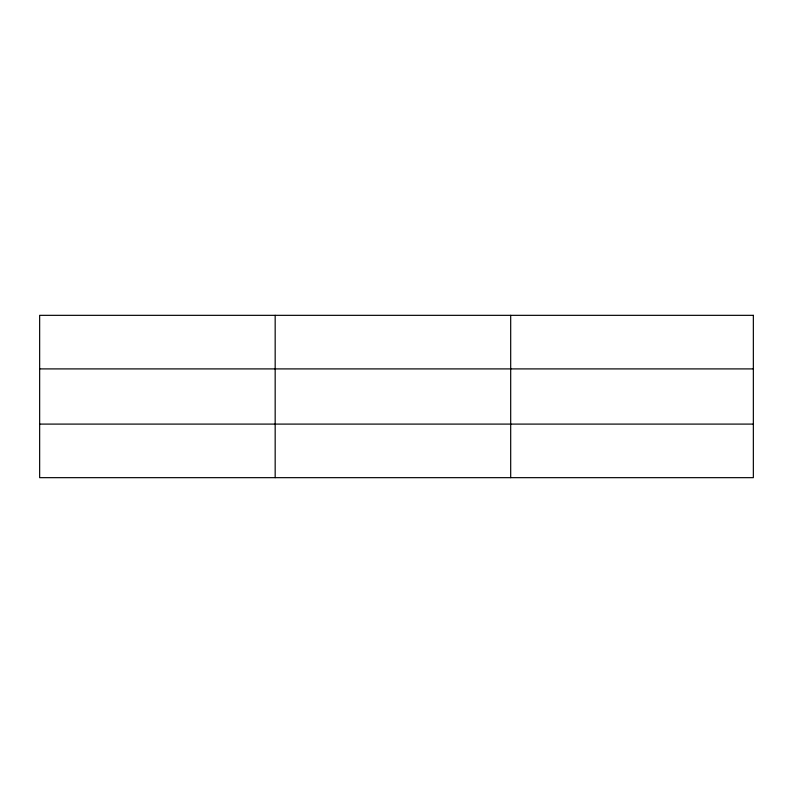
<?xml version="1.0" encoding="UTF-8"?>
<svg xmlns="http://www.w3.org/2000/svg" width="793" height="793" viewBox="0 0 793 793"><rect width="100%" height="100%" fill="white"/><g stroke="black" fill="none" stroke-linecap="round" stroke-linejoin="round"><path stroke-width="1.19" d="M275.171 315.336L275.171 477.664M510.692 315.336L510.692 477.664M39.65 368.904L753.35 368.904M39.65 424.096L753.35 424.096M753.35 315.336L753.35 477.664L39.65 477.664L39.65 315.336L753.35 315.336"/></g></svg>
